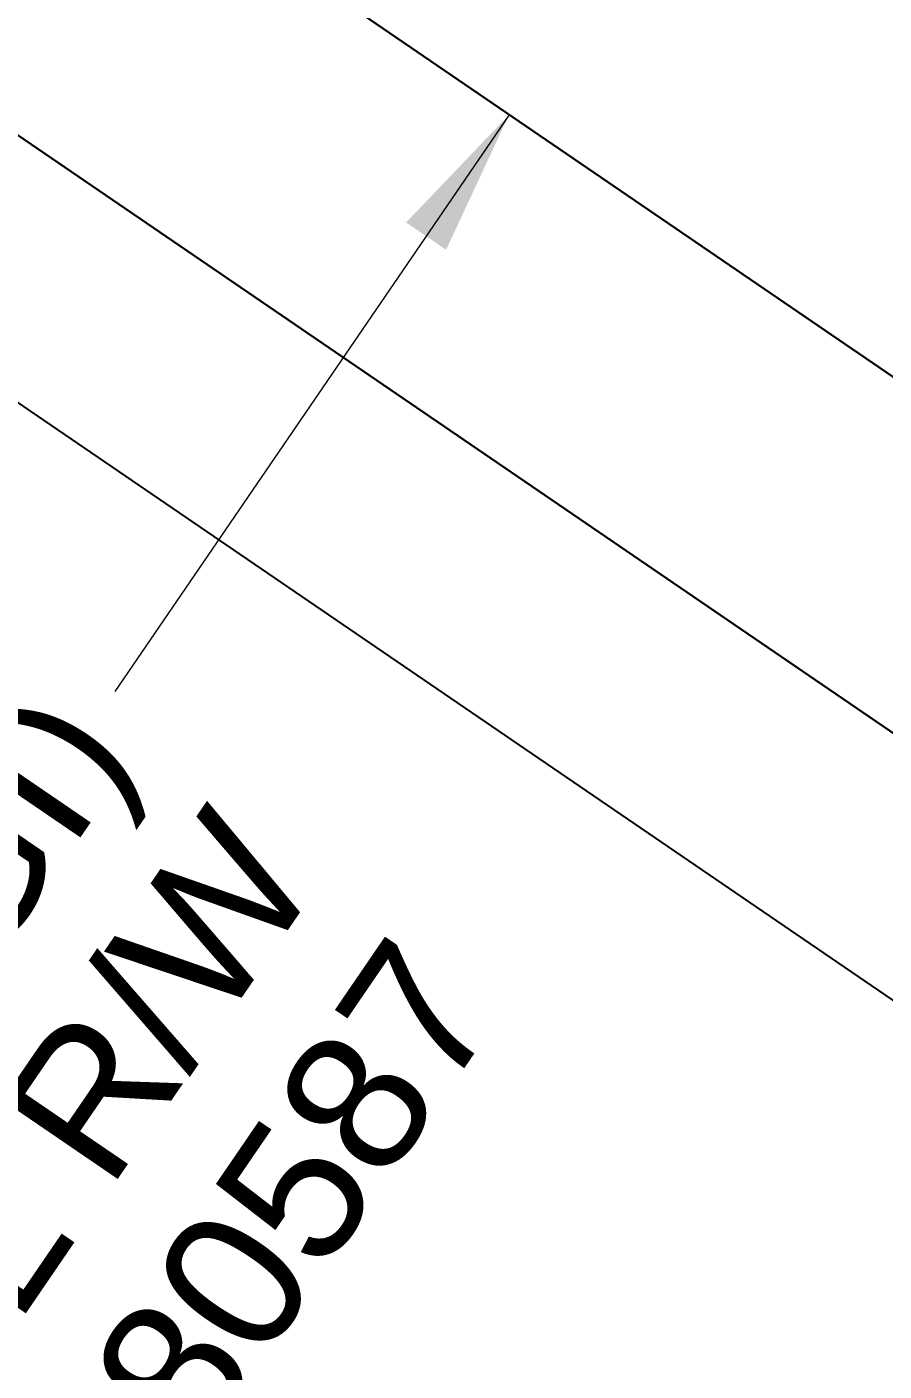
# Model space of a CAD drawing. Extents: x 363066 to 375462, y 6077936 to 6083550.
# Drawn here: x 373863.7 to 373921.9, y 6079443.2 to 6079534.6 of the extents above; entities that cross this region are included whole.
import ezdxf

# ---------------------------------------------------------------- set-up
doc = ezdxf.new("R2010")
doc.units = 0
doc.header["$LTSCALE"] = 5
doc.layers.add('F-RW', color=190, linetype='Continuous')
doc.layers.add('F-RW-T', color=190, linetype='Continuous', lineweight=9)
doc.styles.add('80CG', font='ARIALN.TTF', dxfattribs={"height": 10})
doc.styles.add('A80', font='arial.ttf', dxfattribs={"height": 9.5})
doc.dimstyles.new('Compass 5 000', dxfattribs={"dimscale": 5, "dimtxt": 9, "dimasz": 2, "dimexe": 0.2, "dimexo": 0.0625, "dimgap": 0.5, "dimtad": 0, "dimtih": 1, "dimtoh": 1, "dimzin": 0, "dimdsep": 46, "dimtxsty": '80CG', "dimcen": 0.1, "dimse1": 1, "dimse2": 1, "dimclrd": 256, "dimclrt": 256, "dimaunit": 1, "dimadec": 4, "dimazin": 0, "dimtfac": 0.06, "dimtofl": 0, "dimtmove": 0, "dimatfit": 1, "dimfxl": 0.2, "dimtolj": 1, "dimtzin": 0, "dimlwd": -1, "dimarcsym": 0})

msp = doc.modelspace()

# ---------------------------------------------------------------- linework, layer by layer
at = {"layer": 'F-RW', "flags": 128}
for points in [[(373749.729, 6079628.903), (374011.722, 6079449.853), (374051.404, 6079374.357), (374067.193, 6079344.317), (374077.348, 6079336.923), (374093.965, 6079324.824), (374097.864, 6079321.986), (374114.3, 6079310.019), (374118.523, 6079306.944), (374134.765, 6079295.118), (374161.336, 6079275.773), (374173.479, 6079266.932), (374195.303, 6079251.042), (374243.249, 6079216.133), (374298.098, 6079205.354), (374440.544, 6079107.506), (374475.564, 6079083.452), (374464.257, 6079066.961), (374458.184, 6079058.105), (374455.776, 6079054.592), (374450.976, 6079047.592)], [(374486.633, 6079046.568), (374508.771, 6079078.86), (374468.197, 6079106.722), (374304.021, 6079219.472), (374249.395, 6079230.207), (374204.254, 6079263.072), (374182.429, 6079278.961), (374170.294, 6079287.796), (374141.636, 6079308.66), (374125.391, 6079320.488), (374121.171, 6079323.561), (374104.545, 6079335.665), (374100.832, 6079338.369), (374084.029, 6079350.603), (374051.404, 6079374.357), (374011.722, 6079449.853), (373749.729, 6079628.903)], [(374427.199, 6079048.275), (374439.294, 6079065.914), (374447.774, 6079078.283), (374403.707, 6079108.549), (374290.184, 6079186.531), (374235.055, 6079197.365), (374183.365, 6079235), (374161.541, 6079250.889), (374125.601, 6079277.056), (374109.363, 6079288.878), (374105.136, 6079291.956), (374088.952, 6079303.739), (374084.805, 6079306.759), (374068.437, 6079318.677), (374051.66, 6079330.892), (373996.335, 6079436.149), (373749.062, 6079605.14)], [(373749.062, 6079605.14), (373996.335, 6079436.149), (374051.66, 6079330.892), (374068.437, 6079318.677), (374084.791, 6079306.779), (374088.952, 6079303.739), (374105.136, 6079291.956), (374109.354, 6079288.89), (374125.601, 6079277.056), (374161.541, 6079250.889), (374183.365, 6079235), (374235.055, 6079197.365), (374290.184, 6079186.531), (374403.707, 6079108.549), (374447.774, 6079078.283), (374464.257, 6079066.961), (374476.618, 6079058.47), (374470.558, 6079049.631), (374468.808, 6079047.08)], [(374450.976, 6079047.592), (374455.776, 6079054.592), (374439.294, 6079065.914), (374376.079, 6079109.332), (374284.25, 6079172.413), (374228.909, 6079183.288), (374174.412, 6079222.967), (374152.588, 6079238.857), (374118.728, 6079263.509), (374102.507, 6079275.308), (374098.263, 6079278.41), (374082.269, 6079290.054), (374077.938, 6079293.206), (374061.753, 6079304.992), (374040.009, 6079320.823), (373984.795, 6079425.872), (373748.561, 6079587.317)]]:
    msp.add_lwpolyline(points, dxfattribs=at)

# ---------------------------------------------------------------- texts
at = {"layer": 'F-RW-T', "style": 'A80'}
for s, p in [('(PGI)', (373853.313, 6079458.987)), ('25.00 P/L R/W', (373835.1, 6079405.4)), ('PLA 180587', (373855.02, 6079407.609))]:
    msp.add_text(s, height=9.5, rotation=55.6494, dxfattribs=at).set_placement(p)

# ---------------------------------------------------------------- leaders
at = {"layer": 'F-RW-T'}
msp.add_leader([(373896.456, 6079528.627), (373869.658, 6079489.404)], dimstyle='Compass 5 000', override={"dimtxsty": '80CG'}, dxfattribs=at)

doc.saveas('drawing.dxf')
